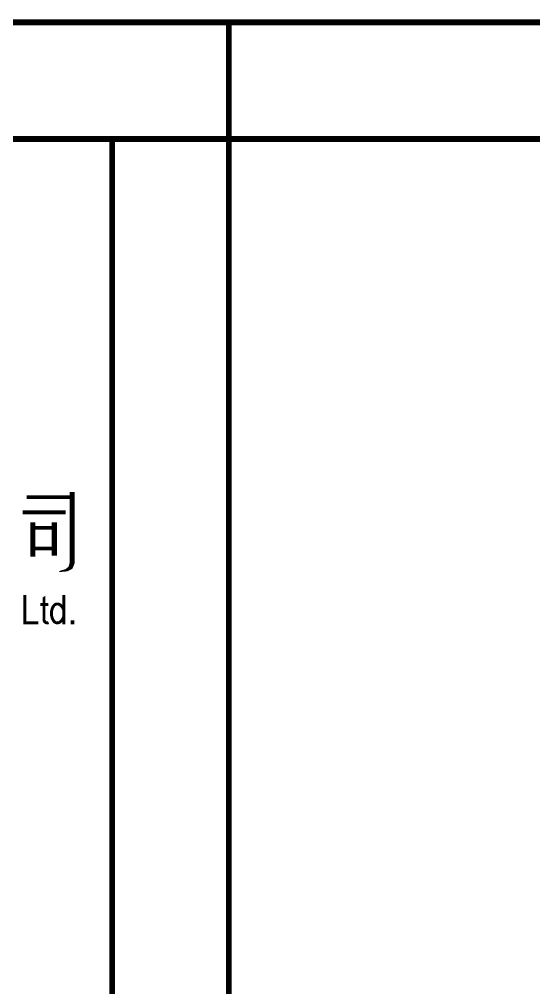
# Model space of a CAD drawing. Extents: x -954573 to 446329, y 489853 to 1226784.
# Drawn here: x -770648 to -766242, y 1122532 to 1130831 of the extents above; entities that cross this region are included whole.
import ezdxf
from ezdxf.enums import TextEntityAlignment as Align

# ---------------------------------------------------------------- set-up
doc = ezdxf.new("R2010")
doc.units = 0
doc.header["$LTSCALE"] = 10
doc.header["$MEASUREMENT"] = 0
doc.layers.get('Defpoints').update_dxf_attribs({"color": 210})
doc.layers.add('0-cxFrame', color=155, linetype='Continuous')
doc.layers.add('0-cxText', color=131, linetype='Continuous', lineweight=25)
doc.styles.add('cx_tuming', font='simhei.ttf')
doc.styles.add('cx_tuqian1', font='')
doc.styles.add('黑体', font='', dxfattribs={"height": 12})
doc.styles.get('cx_tuqian1').set_extended_font_data('SimSun')
doc.styles.get('黑体').set_extended_font_data('SimHei')

# ---------------------------------------------------------------- blocks, each defined once
blk = doc.blocks.new('zjcx_TT(Dragon)')
at = {"color": 7}
for points, const_width in [([(-733.8, -3070.7), (-343.7, -3070.7)], 32.5), ([(-343.7, -3025.6), (-343.7, -3636.9)], 43.3), ([(-767.7, -3200.3), (-397.8, -3200.3)], 32.5), ([(-678.8, -3286.4), (-678.8, -3579.5)], 43.3), ([(-678.8, -3332.3), (-495.7, -3332.3)], 32.5), ([(-495.7, -3286.4), (-495.7, -3571.2)], 43.3), ([(-678.8, -3510), (-495.7, -3510)], 32.5)]:
    blk.add_lwpolyline(points, dxfattribs=dict(at, const_width=const_width))
for points, const_width in [([(-747.5, -4159.9), (-747.5, -3907.9)], 25), ([(-413.7, -4159.9), (-413.7, -3907.9)], 25), ([(-615.7, -3989.4), (-546.2, -3989.4)], 25), ([(-584.5, -4117.5), (-584.5, -3932)], 25), ([(-742.7, -4147.4), (-632.3, -4147.4)], 25), ([(-339.5, -4159.9), (-339.5, -4124.7)], 30)]:
    blk.add_lwpolyline(points, dxfattribs=dict(const_width=const_width))
for points in [[(-584.6, -3938.3, 28, 0, 0), (-572, -3913.5, 25, 25, 0)], [(-444.4, -4138.1, 25, 20, 0.200508), (-414.7, -4077.4, 25, 25, 0)], [(-441.3, -3997.1, 25, 20, -0.150596), (-414.9, -4047.8, 25, 25, 0)]]:
    blk.add_lwpolyline(points, format="xyseb")
at = {"const_width": 25}
for points in [[(-501.8, -4002.6, -0.476832), (-441.3, -3997.1, -0.222028)], [(-500.8, -4001.3, 0.318714), (-498, -4135.3, 0.615609)], [(-584.5, -4116.1, 0.5602), (-544.6, -4145.9, 0.222028)], [(-498.7, -4134.4, 0.40791), (-444.4, -4138.1, 0.222028)]]:
    blk.add_lwpolyline(points, format="xyb", dxfattribs=at)
at = {"color": 7}
for points in [[(-322, -3636.9), (-365.3, -3636.9), (-340.5, -3683), (-374, -3665.5)], [(-384, -3705.6), (-399, -3686.6), (-452.1, -3712.4), (-454.8, -3703.6)], [(-340.5, -3683), (-374, -3665.5), (-384, -3705.6), (-399, -3686.6)]]:
    blk.add_solid(points, dxfattribs=at)
at = {"layer": '0-cxFrame', "const_width": 30}
blk.add_lwpolyline([(-7000, -10200.2), (0, -10200.2), (0, 0), (-7000, 0)], close=True, dxfattribs=at)
blk = doc.blocks.new('zjcx_T1(Dragon)')
at = {"layer": '0-cxFrame', "const_width": 50}
blk.add_lwpolyline([(-7000, 0), (0, 0), (0, 57400), (-7000, 57400)], close=True, dxfattribs=at)
at = {"layer": '0-cxFrame'}
blk.add_blockref('zjcx_TT(Dragon)', (0, 57400), dxfattribs=at)
blk = doc.blocks.new('TK22.A1 L(Dragon)')
at = {"layer": '0-cxFrame', "color": 7, "const_width": 0.5}
blk.add_lwpolyline([(0, 0), (-841, 0), (-841, 594), (0, 594)], close=True, dxfattribs=at)
at = {"layer": '0-cxFrame', "const_width": 0.5}
blk.add_lwpolyline([(-10, 10), (-80, 10), (-80, 584), (-10, 584)], close=True, dxfattribs=at)
at = {"layer": '0-cxFrame', "xscale": 0.01, "yscale": 0.01, "zscale": 0.01}
blk.add_blockref('zjcx_T1(Dragon)', (-10, 10), dxfattribs=at)
at = {"style": '黑体', "flags": 4}
blk.add_attdef('图幅', text='', height=3.3, dxfattribs=at).set_placement((-40, 3), align=Align.RIGHT)
at = {"layer": '0-cxText', "flags": 4}
for tag, height, style, p in [('建设单位', 3.5, 'cx_tuming', (-45, 240)), ('项目名称', 3.5, 'cx_tuming', (-45, 210)), ('子项名称', 3.5, 'cx_tuming', (-45, 180)), ('工程编号', 3.3, 'cx_tuqian1', (-35, 165)), ('图名1', 3.5, 'cx_tuming', (-45, 87)), ('图名2', 3.5, 'cx_tuming', (-45, 79)), ('图名3', 3.5, 'cx_tuming', (-45, 71)), ('出图日期', 3.3, 'cx_tuqian1', (-39, 60)), ('专业', 3.3, 'cx_tuqian1', (-55, 52)), ('图号', 3.3, 'cx_tuqian1', (-55, 44)), ('版次', 3.3, 'cx_tuqian1', (-20, 44))]:
    blk.add_attdef(tag, text='', height=height, dxfattribs=dict(at, style=style)).set_placement(p, align=Align.MIDDLE)
at = {"layer": 'Defpoints', "color": 6, "flags": 4}
for tag, height, style, p in [('tufu', 3.3, '黑体', (-12, 12)), ('dwfname', 4, 'cx_tuqian1', (-80, 3))]:
    blk.add_attdef(tag, text='', height=height, dxfattribs=dict(at, style=style)).set_placement(p, align=Align.RIGHT)
blk = doc.blocks.new('TK22.A1+1 L(Dragon)')
at = {"layer": '0-cxFrame', "color": 7, "const_width": 0.5}
blk.add_lwpolyline([(0, 0), (-1051, 0), (-1051, 594), (0, 594)], close=True, dxfattribs=at)
at = {"layer": '0-cxFrame', "const_width": 0.5}
blk.add_lwpolyline([(-80, 10), (-1031, 10), (-1031, 584), (-80, 584)], close=True, dxfattribs=at)
at = {"style": '黑体', "flags": 4}
blk.add_attdef('图幅', text='', height=3.3, dxfattribs=at).set_placement((-40, 3), align=Align.RIGHT)
at = {"layer": '0-cxText', "flags": 4}
for tag, height, style, p in [('建设单位', 3.5, 'cx_tuming', (-45, 240)), ('项目名称', 3.5, 'cx_tuming', (-45, 210)), ('子项名称', 3.5, 'cx_tuming', (-45, 180)), ('工程编号', 3.3, 'cx_tuqian1', (-35, 165)), ('图名1', 3.5, 'cx_tuming', (-45, 87)), ('图名2', 3.5, 'cx_tuming', (-45, 79)), ('图名3', 3.5, 'cx_tuming', (-45, 71)), ('出图日期', 3.3, 'cx_tuqian1', (-39, 60)), ('专业', 3.3, 'cx_tuqian1', (-55, 52)), ('图号', 3.3, 'cx_tuqian1', (-55, 44)), ('版次', 3.3, 'cx_tuqian1', (-20, 44))]:
    blk.add_attdef(tag, text='', height=height, dxfattribs=dict(at, style=style)).set_placement(p, align=Align.MIDDLE)
at = {"layer": 'Defpoints', "color": 6, "flags": 4}
for tag, height, style, p in [('tufu', 3.3, '黑体', (-12, 12)), ('dwfname', 4, 'cx_tuqian1', (-80, 3))]:
    blk.add_attdef(tag, text='', height=height, dxfattribs=dict(at, style=style)).set_placement(p, align=Align.RIGHT)

msp = doc.modelspace()

# ---------------------------------------------------------------- block references
at = {"layer": '0-cxFrame', "xscale": 100, "yscale": 100, "zscale": 100}
for name, p in [('TK22.A1 L(Dragon)', (-768853.3, 1071405.8)), ('TK22.A1+1 L(Dragon)', (-747853.3, 1071405.8))]:
    msp.add_blockref(name, p, dxfattribs=at)

doc.saveas('drawing.dxf')
